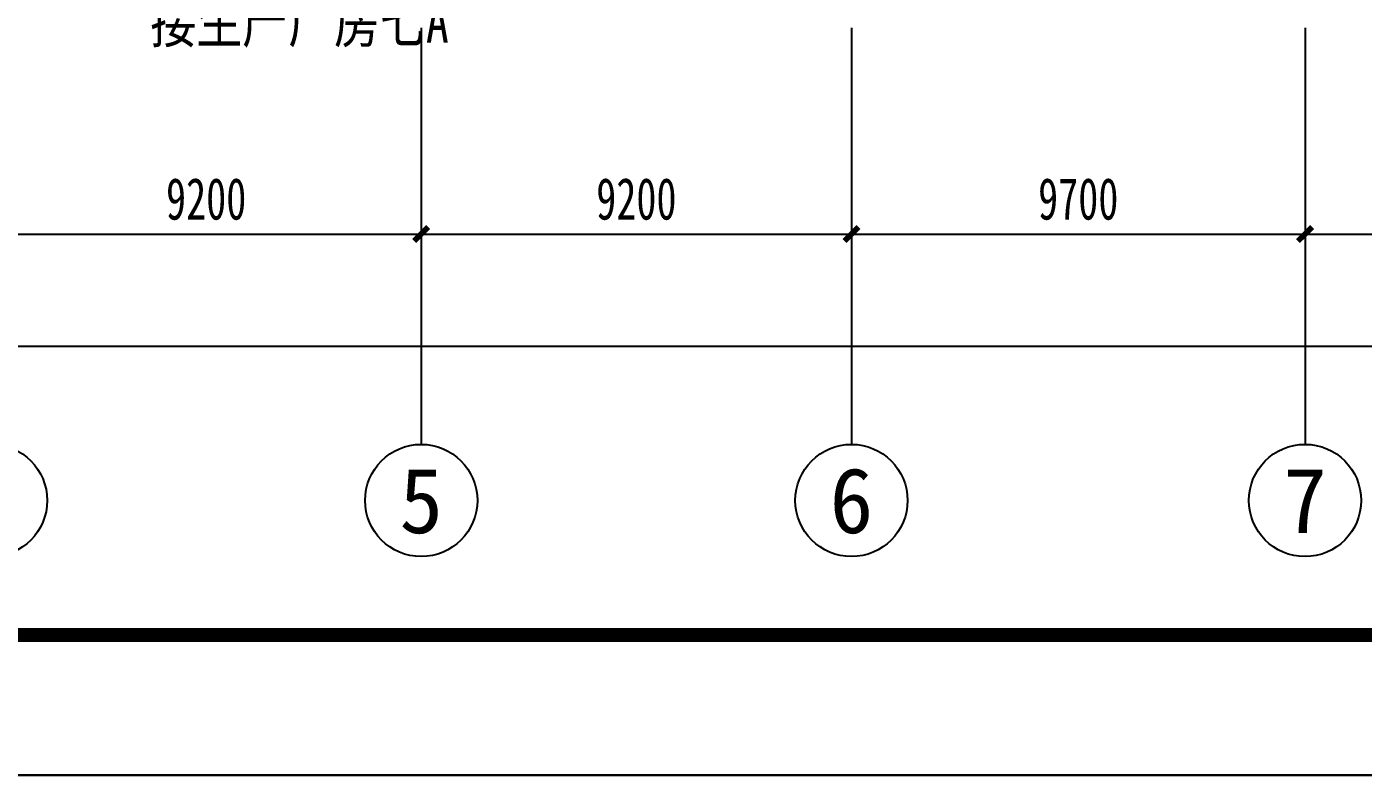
# Model space of a CAD drawing. Header units: millimetres. Extents: x -633009578 to 5705885, y -633235091 to 2571734.
# Drawn here: x 2807183 to 2835766, y 1835012 to 1851023 of the extents above; entities that cross this region are included whole.
import ezdxf
from ezdxf.enums import TextEntityAlignment as Align

# ---------------------------------------------------------------- set-up
doc = ezdxf.new("R2010")
doc.units = ezdxf.units.MM
doc.header["$LTSCALE"] = 1000
doc.header["$MEASUREMENT"] = 0
doc.layers.get('0').update_dxf_attribs({"color": 9})
for name, color, linetype in [('3T_WOOD', 21, 'Continuous'), ('A-TEXT(房间)', 243, 'Continuous'), ('AXIS_TEXT', 7, 'Continuous'), ('C-AXIS(轴号)', 3, 'Continuous'), ('设备-箱柜', 3, 'Continuous'), ('院图签、封面151013$0$PUB_TITLE', 153, 'Continuous'), ('院图签、封面151013$0$图签文字', 4, 'Continuous')]:
    doc.layers.add(name, color=color, linetype=linetype)
doc.styles.add('_TCH_AXIS', font='simhei.ttf', dxfattribs={"bigfont": 'GBCBIG'})
doc.styles.add('_TCH_DIM_T3', font='simhei.ttf', dxfattribs={"width": 0.707, "bigfont": 'GBCBIG'})
doc.styles.add('COMPLEX', font='simhei.ttf')
doc.styles.add('TXT', font='simhei.ttf', dxfattribs={"width": 0.8, "bigfont": 'hztxt.shx'})
doc.styles.add('院图签、封面151013$0$-宋体', font='simhei.ttf', dxfattribs={"width": 0.8})
doc.dimstyles.new('_TCH_ARCH&&300', dxfattribs={"dimtxt": 892.5, "dimasz": 300, "dimexe": 750, "dimexo": 900, "dimgap": 300, "dimtad": 1, "dimdec": 0, "dimzin": 0, "dimdsep": 46, "dimtxsty": '_TCH_DIM_T3', "dimblk": 'ARCHTICK', "dimcen": 0.09, "dimclrt": 7, "dimazin": 2, "dimtfac": 1, "dimtdec": 0, "dimtix": 1, "dimtmove": 2, "dimatfit": 3, "dimfxl": 1, "dimtolj": 1, "dimtzin": 0, "dimarcsym": 0})

# ---------------------------------------------------------------- blocks, each defined once
blk = doc.blocks.new('_ArchTick')
at = {"color": 0, "linetype": 'ByBlock', "const_width": 0.4}
blk.add_lwpolyline([(-0.5, -0.5), (0.5, 0.5)], dxfattribs=at)
blk = doc.blocks.new('*D527')
at = {"layer": 'C-AXIS(轴号)', "color": 0, "lineweight": -2, "transparency": 16777216}
for p, q in [((1150541, 1172122), (1150541, 1167862)), ((1159741, 1172122), (1159741, 1167862)), ((1150541, 1168612), (1159741, 1168612))]:
    blk.add_line(p, q, dxfattribs=at)
at = {"layer": 'Defpoints', "color": 0, "transparency": 16777216}
for p in [(1150541, 1173022), (1159741, 1173022), (1159741, 1168612)]:
    blk.add_point(p, dxfattribs=at)
at = {"layer": 'C-AXIS(轴号)', "color": 0, "linetype": 'ByBlock', "lineweight": -2, "transparency": 16777216, "xscale": 300, "yscale": 300, "zscale": 300, "rotation": 180}
blk.add_blockref('_ArchTick', (1150541, 1168612), dxfattribs=at)
at = {"layer": 'C-AXIS(轴号)', "color": 0, "linetype": 'ByBlock', "lineweight": -2, "transparency": 16777216, "xscale": 300, "yscale": 300, "zscale": 300}
blk.add_blockref('_ArchTick', (1159741, 1168612), dxfattribs=at)
at = {"layer": 'C-AXIS(轴号)', "color": 7, "transparency": 16777216, "insert": (1155141, 1169359), "char_height": 892.5, "attachment_point": 5, "style": '_TCH_DIM_T3'}
blk.add_mtext('\\A1;9200', dxfattribs=at)
blk = doc.blocks.new('*D528')
at = {"layer": 'C-AXIS(轴号)', "color": 0, "lineweight": -2, "transparency": 16777216}
for p, q in [((1159741, 1172122), (1159741, 1167862)), ((1168941, 1172122), (1168941, 1167862)), ((1159741, 1168612), (1168941, 1168612))]:
    blk.add_line(p, q, dxfattribs=at)
at = {"layer": 'Defpoints', "color": 0, "transparency": 16777216}
for p in [(1159741, 1173022), (1168941, 1173022), (1168941, 1168612)]:
    blk.add_point(p, dxfattribs=at)
at = {"layer": 'C-AXIS(轴号)', "color": 0, "linetype": 'ByBlock', "lineweight": -2, "transparency": 16777216, "xscale": 300, "yscale": 300, "zscale": 300, "rotation": 180}
blk.add_blockref('_ArchTick', (1159741, 1168612), dxfattribs=at)
at = {"layer": 'C-AXIS(轴号)', "color": 0, "linetype": 'ByBlock', "lineweight": -2, "transparency": 16777216, "xscale": 300, "yscale": 300, "zscale": 300}
blk.add_blockref('_ArchTick', (1168941, 1168612), dxfattribs=at)
at = {"layer": 'C-AXIS(轴号)', "color": 7, "transparency": 16777216, "insert": (1164341, 1169359), "char_height": 892.5, "attachment_point": 5, "style": '_TCH_DIM_T3'}
blk.add_mtext('\\A1;9200', dxfattribs=at)
blk = doc.blocks.new('*D529')
at = {"layer": 'C-AXIS(轴号)', "color": 0, "lineweight": -2, "transparency": 16777216}
for p, q in [((1168941, 1172122), (1168941, 1167862)), ((1178641, 1172122), (1178641, 1167862)), ((1168941, 1168612), (1178641, 1168612))]:
    blk.add_line(p, q, dxfattribs=at)
at = {"layer": 'Defpoints', "color": 0, "transparency": 16777216}
for p in [(1168941, 1173022), (1178641, 1173022), (1178641, 1168612)]:
    blk.add_point(p, dxfattribs=at)
at = {"layer": 'C-AXIS(轴号)', "color": 0, "linetype": 'ByBlock', "lineweight": -2, "transparency": 16777216, "xscale": 300, "yscale": 300, "zscale": 300, "rotation": 180}
blk.add_blockref('_ArchTick', (1168941, 1168612), dxfattribs=at)
at = {"layer": 'C-AXIS(轴号)', "color": 0, "linetype": 'ByBlock', "lineweight": -2, "transparency": 16777216, "xscale": 300, "yscale": 300, "zscale": 300}
blk.add_blockref('_ArchTick', (1178641, 1168612), dxfattribs=at)
at = {"layer": 'C-AXIS(轴号)', "color": 7, "transparency": 16777216, "insert": (1173791, 1169359), "char_height": 892.5, "attachment_point": 5, "style": '_TCH_DIM_T3'}
blk.add_mtext('\\A1;9700', dxfattribs=at)
blk = doc.blocks.new('*D530')
at = {"layer": 'C-AXIS(轴号)', "color": 0, "lineweight": -2, "transparency": 16777216}
for p, q in [((1178641, 1172122), (1178641, 1167862)), ((1188341, 1172122), (1188341, 1167862)), ((1178641, 1168612), (1188341, 1168612))]:
    blk.add_line(p, q, dxfattribs=at)
at = {"layer": 'Defpoints', "color": 0, "transparency": 16777216}
for p in [(1178641, 1173022), (1188341, 1173022), (1188341, 1168612)]:
    blk.add_point(p, dxfattribs=at)
at = {"layer": 'C-AXIS(轴号)', "color": 0, "linetype": 'ByBlock', "lineweight": -2, "transparency": 16777216, "xscale": 300, "yscale": 300, "zscale": 300, "rotation": 180}
blk.add_blockref('_ArchTick', (1178641, 1168612), dxfattribs=at)
at = {"layer": 'C-AXIS(轴号)', "color": 0, "linetype": 'ByBlock', "lineweight": -2, "transparency": 16777216, "xscale": 300, "yscale": 300, "zscale": 300}
blk.add_blockref('_ArchTick', (1188341, 1168612), dxfattribs=at)
at = {"layer": 'C-AXIS(轴号)', "color": 7, "transparency": 16777216, "insert": (1183491, 1169359), "char_height": 892.5, "attachment_point": 5, "style": '_TCH_DIM_T3'}
blk.add_mtext('\\A1;9700', dxfattribs=at)
blk = doc.blocks.new('*D539')
at = {"layer": 'C-AXIS(轴号)', "color": 0, "lineweight": -2, "transparency": 16777216}
for p, q in [((1121701, 1172122), (1121701, 1165462)), ((1255981, 1172122), (1255981, 1165462)), ((1121701, 1166212), (1255981, 1166212))]:
    blk.add_line(p, q, dxfattribs=at)
at = {"layer": 'Defpoints', "color": 0, "transparency": 16777216}
for p in [(1121701, 1173022), (1255981, 1173022), (1255981, 1166212)]:
    blk.add_point(p, dxfattribs=at)
at = {"layer": 'C-AXIS(轴号)', "color": 0, "linetype": 'ByBlock', "lineweight": -2, "transparency": 16777216, "xscale": 300, "yscale": 300, "zscale": 300, "rotation": 180}
blk.add_blockref('_ArchTick', (1121701, 1166212), dxfattribs=at)
at = {"layer": 'C-AXIS(轴号)', "color": 0, "linetype": 'ByBlock', "lineweight": -2, "transparency": 16777216, "xscale": 300, "yscale": 300, "zscale": 300}
blk.add_blockref('_ArchTick', (1255981, 1166212), dxfattribs=at)
at = {"layer": 'C-AXIS(轴号)', "color": 7, "transparency": 16777216, "insert": (1188841, 1166959), "char_height": 892.5, "attachment_point": 5, "style": '_TCH_DIM_T3'}
blk.add_mtext('\\A1;134280', dxfattribs=at)
blk = doc.blocks.new('_AXISO')
blk.add_circle((0, 0), 0.5)
at = {"layer": 'AXIS_TEXT', "style": 'COMPLEX', "width": 1.041667}
blk.add_attdef('A', text='', height=0.56, dxfattribs=at).set_placement((-0.25, -0.28), (0.25, -0.28), align=Align.FIT)
blk = doc.blocks.new('建筑图框_A1')
at = {"layer": '院图签、封面151013$0$PUB_TITLE'}
blk.add_lwpolyline([(0, 0), (84100, 0), (84100, 59400), (0, 59400)], close=True, dxfattribs=at)
at = {"layer": '院图签、封面151013$0$PUB_TITLE', "const_width": 100}
blk.add_lwpolyline([(2500, 1000), (83100, 1000), (83100, 58400), (2500, 58400)], close=True, dxfattribs=at)
at = {"layer": '院图签、封面151013$0$图签文字', "color": 6, "style": '院图签、封面151013$0$-宋体'}
for tag, height, width, p in [('工程主持人', 400, 0.8, (79990.9, 29505.9)), ('审定', 400, 0.8, (79990.9, 28705.9)), ('审核', 400, 0.8, (79990.9, 27905.9)), ('专业负责人', 400, 0.8, (79990.9, 27105.9)), ('校对', 400, 0.8, (79990.9, 26305.9)), ('设计', 400, 0.8, (79990.9, 25505.9)), ('方案设计人', 400, 0.8, (79990.9, 24706.8)), ('工程编号', 300, 0.7, (81000, 8700.4)), ('版次', 300, 0.7, (78738.1, 3005.7)), ('日期', 300, 0.7, (82038.1, 3000.2)), ('图号', 200, 0.7, (82538.1, 2400.1)), ('比例', 300, 0.7, (78738.1, 2200.2)), ('图号_X施', 300, 0.7, (81538.1, 2200.2)), ('图号_总数', 200, 0.7, (82538.1, 2000.1))]:
    blk.add_attdef(tag, text='', height=height, dxfattribs=dict(at, width=width)).set_placement(p, align=Align.MIDDLE_CENTER)
at = {"layer": '院图签、封面151013$0$图签文字', "color": 6, "style": '院图签、封面151013$0$-宋体', "width": 0.7}
for tag, p in [('建设单位_001', (80935.9, 7446.2)), ('工程名称_001', (80933.5, 6045.4)), ('图名_001', (79742.9, 4059.7))]:
    blk.add_attdef(tag, p, '', height=300, dxfattribs=at)
blk = doc.blocks.new('9-3-1')
at = {"layer": 'C-AXIS(轴号)'}
for p, q in [((1159740.6, 1173022.1), (1159740.6, 1164112.3)), ((1168940.6, 1173022.1), (1168940.6, 1164112.3)), ((1178640.6, 1173022.1), (1178640.6, 1164112.3))]:
    blk.add_line(p, q, dxfattribs=at)
ref = blk.add_blockref('_AXISO', (1150540.6, 1162912.3), dxfattribs=dict(at, xscale=2400, yscale=2400, zscale=2400))
ref.add_attrib('A', '4', dxfattribs={"layer": 'AXIS_TEXT', "height": 1336.3, "style": '_TCH_AXIS'}).set_placement((1150031.5, 1162244.1), (1151049.7, 1162244.1), align=Align.FIT)
ref = blk.add_blockref('_AXISO', (1159740.6, 1162912.3), dxfattribs=dict(at, xscale=2400, yscale=2400, zscale=2400))
ref.add_attrib('A', '5', dxfattribs={"layer": 'AXIS_TEXT', "height": 1397.8, "style": '_TCH_AXIS'}).set_placement((1159274.7, 1162213.3), (1160206.5, 1162213.3), align=Align.FIT)
ref = blk.add_blockref('_AXISO', (1168940.6, 1162912.3), dxfattribs=dict(at, xscale=2400, yscale=2400, zscale=2400))
ref.add_attrib('A', '6', dxfattribs={"layer": 'AXIS_TEXT', "height": 1397.8, "style": '_TCH_AXIS'}).set_placement((1168474.7, 1162213.3), (1169406.5, 1162213.3), align=Align.FIT)
ref = blk.add_blockref('_AXISO', (1178640.6, 1162912.3), dxfattribs=dict(at, xscale=2400, yscale=2400, zscale=2400))
ref.add_attrib('A', '7', dxfattribs={"layer": 'AXIS_TEXT', "height": 1397.8, "style": '_TCH_AXIS'}).set_placement((1178174.7, 1162213.3), (1179106.5, 1162213.3), align=Align.FIT)
at = {"layer": 'A-TEXT(房间)', "style": 'TXT', "width": 0.8}
blk.add_text('接生产厂房七A', height=900, dxfattribs=at).set_placement((1153947.7, 1172702.4))
at = {"layer": 'C-AXIS(轴号)'}
for p1, p2, distance, picture, middle in [((1121700.6, 1173022.1), (1255980.6, 1173022.1), -6809.8, '*D539', (1188840.6, 1166958.5)), ((1150540.6, 1173022.1), (1159740.6, 1173022.1), -4409.8, '*D527', (1155140.6, 1169358.5)), ((1159740.6, 1173022.1), (1168940.6, 1173022.1), -4409.8, '*D528', (1164340.6, 1169358.5)), ((1168940.6, 1173022.1), (1178640.6, 1173022.1), -4409.8, '*D529', (1173790.6, 1169358.5)), ((1178640.6, 1173022.1), (1188340.6, 1173022.1), -4409.8, '*D530', (1183490.6, 1169358.5))]:
    dim = blk.add_aligned_dim(p1=p1, p2=p2, distance=distance, dimstyle='_TCH_ARCH&&300', dxfattribs=at)
    dim.commit()
    dim.dimension.update_dxf_attribs({"geometry": picture, "text_midpoint": middle})

msp = doc.modelspace()

# ---------------------------------------------------------------- linework, layer by layer
at = {"elevation": 0}
msp.add_lwpolyline([(2725055.4, 2013212), (4008204.7, 2013212), (4008204.7, 1835012), (2725055.4, 1835012)], close=True, dxfattribs=at)

# ---------------------------------------------------------------- block references
at = {"layer": '3T_WOOD'}
msp.add_blockref('9-3-1', (1655879.4, 677977.5), dxfattribs=at)
at = {"layer": '设备-箱柜', "xscale": 3, "yscale": 3}
msp.add_blockref('建筑图框_A1', (2725055.4, 1835012, 0), dxfattribs=at)

doc.saveas('drawing.dxf')
